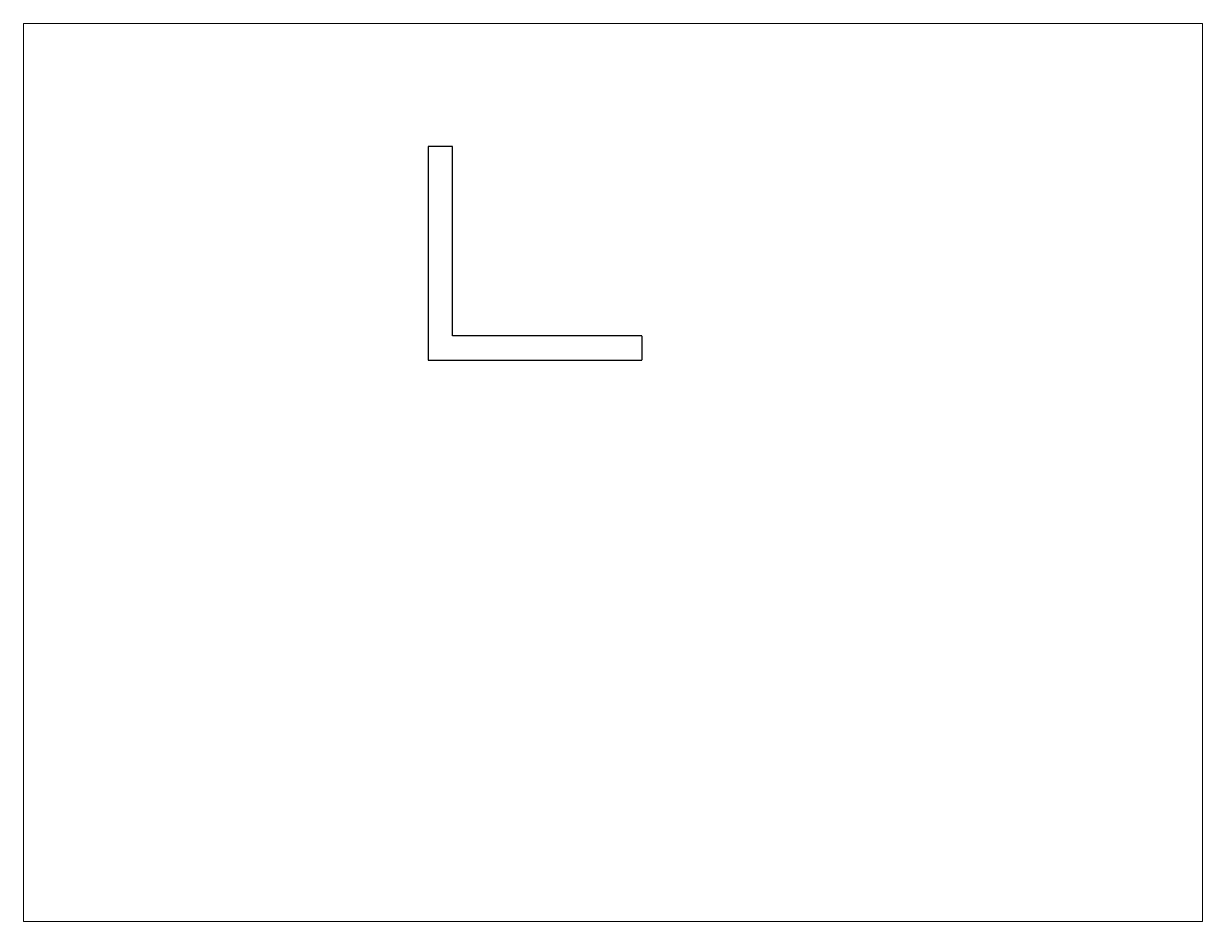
# Paper-space layout 'Layout1' of a CAD drawing. Extents: x 27 to 240, y 20 to 183.
# The model-space entities are those that its viewports show. They can reach past a viewport. Long polylines and large blocks are cut down to what shows.
import ezdxf

# ---------------------------------------------------------------- set-up
doc = ezdxf.new("R2010")
doc.units = 0
doc.header["$LTSCALE"] = 15
doc.layers.get('0').update_dxf_attribs({"linetype": 'CONTINUOUS'})

msp = doc.modelspace()

# ---------------------------------------------------------------- linework, layer by layer
at = {"ltscale": 0.05}
msp.add_lwpolyline([(199.8, 167.04, 0.414214), (200, 167.24), (200, 174.84, 0.414214), (199.8, 175.04), (138, 175.04), (138, 236.84, 0.414214), (137.8, 237.04), (130.2, 237.04, 0.414214), (130, 236.84), (130, 167.24, 0.414214), (130.2, 167.04)], format="xyb", close=True, dxfattribs=at)

psp = doc.layouts.get("Layout1")

# ---------------------------------------------------------------- viewports
at = {"layer": '0', "color": 0, "linetype": 'BYBLOCK', "ltscale": 0.05}
psp.add_viewport(center=(133.35, 101.6), size=(213.36, 162.56), view_center_point=(190.51, 130.3), view_height=293.8955, dxfattribs=at)

doc.saveas('drawing.dxf')
